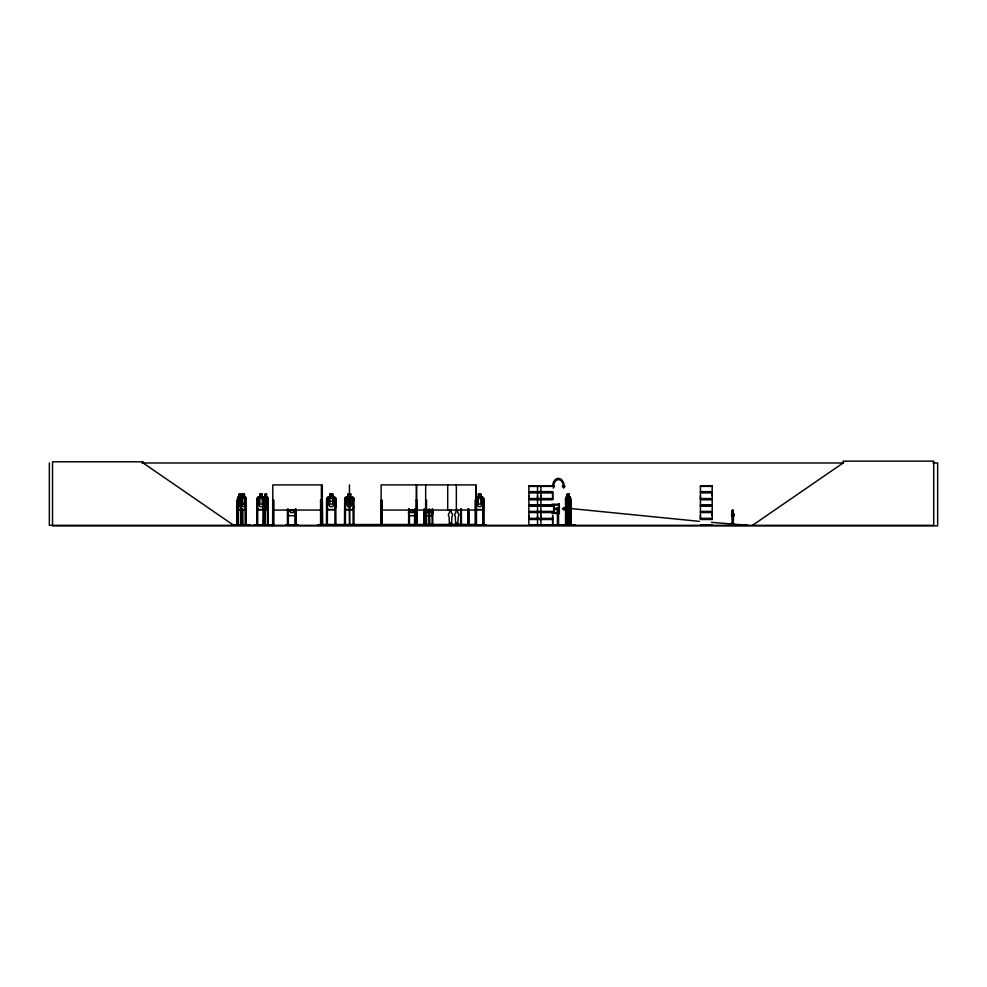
<?xml version="1.0" encoding="UTF-8"?>
<svg xmlns="http://www.w3.org/2000/svg" width="987" height="987" viewBox="0 0 987 987"><rect width="100%" height="100%" fill="white"/><g stroke="black" fill="none" stroke-linecap="round" stroke-linejoin="round"><path stroke-width="1.48" d="M552.658 515.461L552.658 518.348L528.872 518.348L528.884 515.461M528.872 498.558L528.872 492.784L552.658 492.784L552.658 498.558L528.872 498.558L528.884 495.671M537.545 515.461L537.545 518.348L537.533 512.561M537.545 495.671L537.545 498.558L537.533 492.784M540.913 515.461L540.913 518.348L540.901 512.561M540.913 495.671L540.913 498.558L540.901 492.784M552.646 492.784L552.646 498.558M700.437 518.348L700.437 512.561L712.195 512.561L712.182 518.348L700.437 518.348L700.449 515.461M700.437 498.558L700.437 492.784L712.195 492.784L712.182 498.558L700.437 498.558L700.449 495.671M712.182 515.461L712.182 512.561M712.182 495.671L712.182 492.784M317.765 525.318L327.203 524.813L317.777 525.318M317.777 524.862L327.203 524.825M354.518 525.318L344.895 524.813L359.206 525.331M354.333 525.318L344.895 524.862M733.205 524.381L733.551 516.3A2.097 1.098 -90 0 0 733.316 513.006L732.514 509.724M732.218 524.381L731.873 516.3A2.097 1.098 -90 0 1 732.107 513.006L732.231 510.464M732.231 523.554L731.638 523.147M731.651 523.616L732.601 523.184L731.453 522.999L731.453 524.837M732.502 523.616L731.589 523.233L732.638 523.295M732.083 523.554L731.996 523.357M559.037 504.184L559.086 513.511M558.408 512.598L559.382 512.66L558.358 512.66L558.42 513.511M420.832 525.318L405.361 524.825L420.955 524.825M558.617 512.463L558.716 504.283M558.654 513.511L558.716 512.66M559.321 513.511L552.066 513.413M267.452 509.576L268.02 498.287L267.563 497.201L266.49 497.201M268.057 506.59L267.489 509.674L257.891 509.674M731.786 523.369L732.613 523.468M566.896 509.674L566.797 497.201M567.192 525.269L566.908 497.201M570.178 509.674L570.807 506.59L570.165 497.201M246.244 506.602L245.504 509.576L238.003 509.576M245.553 509.674L246.182 506.59M267.465 525.269L267.366 506.097M414.392 515.707L415.219 512.623L414.466 515.707L409.198 515.707L408.507 512.623L409.26 515.707M558.148 525.281L558 509.354L557.889 525.269M384.498 525.257L377.799 524.825L384.548 525.331M384.511 524.862L377.799 524.862M405.336 525.257L420.955 525.207M567.254 497.3L566.883 525.331M409.926 511.266L410.617 511.55L411.419 509.539M295.286 515.609L296.248 512.611M431.874 515.609L432.911 512.611M329.868 494.203L332.755 494.203L332.755 497.3L334.297 498.336L334.297 504.11L332.755 506.59L329.868 506.59L328.313 504.11L328.313 498.336L329.868 497.3L329.769 494.105L332.853 494.105L332.853 497.201L334.864 497.201L335.95 498.287L335.95 506.602L334.815 509.576L327.696 509.576L326.771 506.59M335.95 506.602L334.889 509.674L327.622 509.674L326.672 506.602L326.672 498.299L327.659 497.201L329.769 497.201M272.634 525.331L272.733 500.187L273.633 500.187L273.732 525.331L254.301 525.207L273.868 525.331M568.968 506.59L569.844 504.11L569.018 494.105L567.229 494.105L567.229 497.201M245.294 504.11L244.406 506.59L242.74 506.59L241.062 494.105L239.187 494.105M458.227 524.862L486.147 524.862M462.841 525.257L455.562 525.306M285.675 525.257L297.951 524.862L294.718 525.269M288.994 524.862L285.699 524.862L288.932 525.269M273.399 525.269L273.547 500.187M273.843 524.813L254.301 524.862M422.633 525.257L434.181 525.318M424.607 525.257L422.646 524.862L424.669 524.813M289.61 511.266L290.511 511.55L291.572 509.539M326.463 524.813L326.611 500.187L327.462 500.187L327.363 525.331M344.475 525.257L344.71 498.299L345.697 497.201L347.806 497.201L347.806 494.105L350.903 494.105L350.792 497.3L352.347 498.336L352.347 504.11L350.792 506.59L347.905 506.59L346.363 504.11L346.363 498.336L347.905 497.3L347.905 494.203L350.792 494.203M425.928 511.266L426.865 511.55L427.976 509.539M263.455 525.331L263.948 497.201M414.034 510.131L412.936 512.611L410.863 512.611L409.765 510.131M565.539 525.331L565.588 498.299L566.069 497.201L567.352 497.201M565.588 498.299L566.156 497.201M238.052 497.201L237.497 525.331M238.089 497.3L237.411 498.299L237.373 525.331M241.457 497.201L240.816 498.299L240.877 525.331L241.001 498.336L239.335 498.336L239.335 504.11L241.001 504.11M730.75 525.306L730.886 523.961L734.007 523.961L734.007 525.059M732.083 525.306L732.539 523.961M746.579 525.306L747.023 524.837L738.671 525.059M263.591 504.11L262.283 506.59L259.84 506.59L258.532 504.11L258.532 498.336L259.84 497.3L259.84 494.203L262.283 494.203M294.805 510.131L293.361 512.611L290.659 512.611L289.216 510.131M431.381 510.131L429.863 512.611L427.05 512.611L425.545 510.131M265.121 497.3L264.356 498.336L265.121 506.59L266.539 506.59L267.292 504.11L267.292 498.336L266.539 497.3M257.965 497.201L257.076 498.299L257.039 525.331M475.598 498.299L476.462 497.201M553.139 488.084L554.62 486.258L553.67 486.258A6.613 4.812 -90 0 1 558.469 479.633A6.613 4.812 -90 0 1 563.281 486.258L562.319 486.258L563.713 488.084L565.082 486.258L564.132 486.258A7.921 5.762 -90 0 0 558.383 478.325A7.921 5.762 -90 0 0 552.621 486.258M566.452 498.336L567.328 497.3L567.352 494.105M241.852 498.336L242.74 497.3M451.676 525.318L452.058 523.961L451.812 524.837M451.886 525.318C451.478 525.331 446.803 525.318 449.147 524.837M457.487 525.306L458.338 523.961L458.289 525.331M457.524 525.331L458.375 525.183M449.961 509.823L449.43 513.006A2.097 2.097 0 0 0 448.999 516.3L449.43 524.381L451.528 524.381L451.96 516.3A2.097 2.097 0 0 0 451.528 513.006L451.01 509.823M456.241 509.823L455.723 513.006A2.097 2.097 0 0 0 455.291 516.3L455.723 524.381L457.82 524.381L458.252 516.3A2.097 2.097 0 0 0 457.82 513.006L457.289 509.823M233.253 525.269L249.933 525.257M752.513 525.331L843.12 462.977L843.12 461.139L933.714 461.139L933.714 525.331L49.35 525.331L49.35 462.977M551.227 525.269L574.915 524.862L528.859 525.084L528.872 519.507L552.658 519.507L552.658 525.084M563.639 509.835L562.417 508.823L563.639 507.799M455.402 525.331L455.192 523.961L455.439 524.837M141.98 462.977L843.589 462.977M933.023 462.977L937.65 462.977L937.65 525.861L52.533 525.861L52.533 461.793L143.14 461.793L143.14 462.977L233.734 525.331M528.859 485.814L552.671 485.814M700.425 485.814L712.207 485.814M552.671 486.023L528.859 486.036L528.884 491.625L552.658 491.625M528.884 486.394L552.646 486.394M700.449 486.394L712.182 486.394M528.798 492.019L552.732 492.019M700.351 492.019L712.281 492.019M528.798 492.377L552.732 492.377M700.351 492.377L712.281 492.377M242.592 494.105L244.468 494.105L244.468 497.201L245.615 497.201M266.589 494.105L264.972 494.105L265.121 509.674M239.249 494.203L241.001 494.203M242.654 494.203L244.406 494.203M265.034 494.203L266.539 494.203M478.337 494.203L480.903 494.203L480.854 497.3L482.199 498.336L482.199 504.11L480.854 506.59L478.337 506.59L476.992 504.11L476.992 498.336L478.337 497.3L478.3 494.105L481.002 494.105L480.903 497.3M567.254 494.203L569.055 494.203M567.352 494.721L568.672 494.721L568.672 495.758L567.352 495.758M237.978 497.201L239.273 497.201M240.976 497.201L242.679 497.201M257.915 497.201L259.754 497.201M265.121 497.201L262.32 497.201L262.32 494.105L259.704 494.105L259.791 497.3M350.903 497.201L352.902 497.201L354 498.287L353.988 525.331M476.413 497.201L478.3 497.201M480.94 497.201L482.742 497.201L483.692 498.287L483.605 525.331M567.846 497.201L568.549 498.336L568.685 525.331L568.376 500.187M238.003 497.3L245.59 497.3M267.551 497.3L257.952 497.3L257.163 498.349L257.163 506.59M327.696 497.3L334.815 497.3L335.851 498.336L335.913 525.331M476.45 497.3L482.705 497.3M566.094 497.3L570.227 497.3M263.455 498.299L264.035 497.201L264.997 498.287M483.642 498.287L482.692 497.201M568.574 498.287L568.364 525.331M265.121 498.336L266.539 498.336M528.798 498.966L552.732 498.966M700.351 498.966L712.281 498.966M528.798 499.323L552.732 499.323M700.351 499.323L712.281 499.323M552.658 499.73L528.872 499.73L528.872 505.295L552.646 505.147M245.344 500.187L246.108 500.187M267.366 500.187L268.069 500.187M320.504 500.187L321.404 500.187M322.317 500.187L322.65 525.331M335.851 500.187L335 500.187L334.901 525.331M344.648 500.187L345.512 500.187L345.413 525.331M349.435 500.187L349.768 525.331M353.889 500.187L353.038 500.187L353.136 525.331M381.142 500.187L381.981 500.187L382.043 525.331M416.119 500.187L416.958 500.187L416.958 525.331M425.681 500.187L426.532 500.187L426.532 525.331L426.631 524.418M565.563 500.187L566.316 500.187M326.672 501.223L335.95 501.223M265.121 504.11L266.539 504.11M552.066 504.184L559.382 504.283L558.358 504.283L559.321 505.134L552.066 505.036M700.449 505.147L712.182 505.147L712.182 499.73L700.437 499.73L700.437 505.295L712.207 505.295M528.859 505.307L552.671 505.307M528.859 505.603L552.671 505.603M700.425 505.541L712.207 505.541M552.671 505.837L528.859 505.813L528.884 511.402L552.658 511.402M528.884 506.171L552.646 506.171M700.449 506.171L712.182 506.171M237.411 506.602L238.04 509.674M241.001 506.59L239.335 506.59L238.435 504.11L239.335 494.203M257.076 506.602L257.94 509.674M475.549 506.602L476.437 509.674L482.766 509.674L483.692 506.602L482.655 509.576L476.45 509.576M565.514 506.602L566.131 509.674M570.782 506.602L570.264 509.674L566.057 509.674M557.519 508.305L558.457 508.305L558.457 509.354M558.728 509.354L557.248 509.354L558.728 509.613M257.952 509.576L267.551 509.576M345.746 509.576L352.865 509.576L353.889 506.59L352.927 509.674L345.66 509.674L344.71 506.602M555.73 509.539L557.606 509.539L557.606 508.095L555.73 508.095L555.915 509.539M566.094 509.576L570.227 509.576M237.953 509.674L245.64 509.674M272.807 510.057L321.404 510.057M381.142 510.057L475.993 510.057M732.107 510.735L732.218 513.006A2.097 1.098 -90 0 0 731.984 516.3L731.984 516.3M733.316 510.735L733.045 509.995M528.798 511.809L552.732 511.809M700.351 511.809L712.281 511.809M528.798 512.167L552.732 512.167M700.351 512.167L712.281 512.167M553.793 512.29L553.793 505.023M287.673 512.623L287.809 509.86L288.611 515.707L295.384 515.707L296.384 509.86M557.914 512.561L528.872 512.561L528.872 518.348M733.551 516.3L733.44 516.3A2.097 1.098 -90 0 0 733.205 513.006M528.798 518.743L552.732 518.743M700.351 518.743L712.281 518.743M528.798 519.1L552.732 519.1M700.351 519.1L712.281 519.1M700.437 519.507L712.195 519.507M732.107 524.381L733.316 524.381M237.04 524.418L237.941 524.418M241.346 524.418L240.446 524.418L240.458 525.331M241.864 524.418L242.777 524.418M245.269 524.418L246.182 524.418M256.768 524.418L257.841 524.418L257.841 525.331M263.147 524.418L264.935 524.418M267.292 524.418L268.156 524.418M272.634 524.418L273.732 524.418M295.212 524.418L296.297 524.418L296.297 525.331M476.548 524.418L319.813 524.553L319.813 525.331M482.779 524.418L483.852 524.418M565.477 524.418L566.39 524.418M568.302 524.418L568.907 525.331M571.152 524.418L570.239 524.418L570.338 525.331L570.326 500.187L571.078 500.187L571.078 525.331M249.896 524.813L233.302 524.825L249.884 525.331M327.561 524.677L334.901 524.677M449.801 524.665L451.158 524.665M456.093 524.665L457.437 524.665M739.534 524.665L740.929 524.665M297.951 524.862L294.595 525.331M448.9 524.837L452.058 524.837M455.192 524.837L462.915 525.331M528.884 524.924L574.915 524.862M700.449 524.924L712.182 524.924M336.061 525.257L335.95 524.418M466.58 525.257L480.607 524.813L466.617 525.269M700.425 525.096L712.207 525.096M711.43 522.333L744.568 525.059M699.388 521.358L570.326 508.49M322.737 525.257L322.761 524.553M320.294 524.813L320.405 524.418M320.738 525.269L320.701 524.418M263.924 525.257L263.924 500.187L263.221 500.187L263.171 525.331M353.889 498.336L352.865 497.3L345.746 497.3L344.808 498.349L344.808 506.59M244.406 497.3L245.294 498.336L245.294 525.331M245.529 497.201L246.244 498.287L246.084 525.331M242.123 497.201L242.74 504.11L244.406 504.11L244.406 498.336L242.74 498.336L242.099 497.3M429.037 509.539L430.159 511.55L431.048 511.266M747.171 525.306L731.33 525.306M292.584 509.539L293.657 511.55L294.508 511.266M267.477 497.201L268.119 525.331M412.196 509.539L413.022 511.55L413.676 511.266M267.798 525.318L267.65 500.187M424.028 512.611L424.965 515.609M475.697 506.59L476.499 509.576M242.469 525.281L242.432 509.058M241.494 509.576L240.951 506.59L241.445 509.674M263.504 506.59L264.022 509.674M263.455 506.602L263.924 509.674M559.345 504.283L559.321 513.413M566.933 504.11L567.833 506.59L567.846 494.105M733.884 523.961L733.884 524.837L731.009 524.837L731.009 523.961M732.095 522.999L731.959 524.837M731.589 522.999L731.589 524.837M570.868 525.331L570.868 498.287L570.239 497.201L569.018 497.201L569.104 494.105M570.597 509.058L570.535 525.331M568.968 498.336L568.968 504.11M567.944 494.105L567.932 497.3M567.611 494.721L567.611 495.758M567.192 509.058L567.118 525.331M566.316 509.058L566.365 525.331M566.044 500.187L566.106 525.331M565.835 500.187L565.909 525.331M565.65 498.349L565.65 506.59M565.773 524.418L565.773 525.331M558.839 505.134L558.839 509.526M558.593 509.613L558.519 525.331M558.272 508.305L558.272 509.354M557.433 508.095L557.384 525.331M553.645 505.097L553.645 512.216M552.646 515.461L552.646 518.348M552.646 519.507L552.646 524.924M540.901 486.048L540.913 491.625M540.901 499.73L540.901 505.295M540.901 505.837L540.913 511.402M540.901 519.507L540.901 525.084M537.533 486.048L537.545 491.625M537.545 499.73L537.533 505.295M537.533 505.837L537.545 511.402M537.545 519.507L537.533 525.084M483.766 525.331L483.766 500.187L482.865 500.187L482.779 525.331M483.556 498.336L483.556 506.59M483.47 524.418L483.494 525.331M483.161 524.418L483.161 525.331M483.025 500.187L483.025 525.331M476.388 525.331L476.462 500.187L475.142 500.187L475.24 525.331M476.302 500.187L476.302 525.331L475.993 484.901L381.142 484.901L381.142 525.331M475.833 524.418L475.894 525.331M475.734 484.901L475.722 525.331M475.475 524.418L475.475 525.331M475.043 524.418L475.043 525.331M468.813 509.058L468.813 525.331M468.652 509.058L468.652 525.331M468.517 524.418L468.517 525.331M468.183 524.418L468.208 525.331M468.072 509.058L467.986 525.331M467.912 509.058L467.826 525.331M461.595 524.418L461.595 525.331M461.348 509.058L461.435 525.331M461.213 524.418L461.237 525.331M460.769 509.058L460.88 525.331M460.608 509.058L460.645 525.331M460.522 524.418L460.522 525.331M457.252 524.837L457.252 522.999L456.29 522.999L456.29 524.837M456.352 484.901L456.352 510.057M450.96 524.837L450.96 522.999L449.998 522.999L449.998 524.837M447.703 484.901L447.703 510.057M433.009 509.86L431.948 515.707L424.866 515.707L423.929 509.86M432.799 509.058L432.775 525.331L432.688 524.418M432.035 509.058L432.146 525.331L431.936 524.418M429.69 524.418L429.69 525.331L429.629 509.267M429.308 509.267L429.37 525.331M429.086 509.267L429.086 525.331L429.061 524.418M425.779 524.418L425.779 525.331M425.681 484.901L425.607 525.331M425.409 524.553L425.409 525.331M424.768 524.418L424.953 525.331M424.595 509.058L424.694 525.331M424.496 524.418L424.484 525.331M423.941 524.418L423.954 525.331M423.83 509.058L423.842 525.331M423.67 524.418L423.707 525.331M416.835 500.187L416.859 525.331M416.724 484.901L416.539 525.331M416.514 500.187L416.354 525.331M416.292 484.901L416.292 525.331M416.058 524.418L416.058 525.331M415.515 524.418L415.515 525.331M415.453 509.058L415.293 525.331M415.219 509.058L415.12 525.331M415.071 509.86L415.071 512.611M414.984 524.418L414.947 525.331M414.848 512.019L414.774 525.331M414.614 509.058L414.552 525.331M409.593 524.418L409.593 525.331M409.519 514.98L409.358 525.331M409.284 509.058L409.186 525.331M408.914 509.058L408.914 525.331M408.717 524.418L408.852 525.331M408.692 509.058L408.618 525.331M381.944 524.418L381.821 525.331M381.747 500.187L381.611 525.331M381.377 500.187L381.377 525.331M381.179 524.418L381.253 525.331M380.168 524.553L380.168 525.331M353.79 524.418L353.79 525.331M352.939 524.418L352.939 525.331M351.458 524.813L351.261 524.553M349.447 484.901L349.435 525.331M345.598 524.418L345.598 525.331M335.099 524.418L335.099 525.331M327.561 524.418L327.561 525.331M326.709 524.418L326.709 525.331M324.6 524.553L324.6 525.331M322.317 484.901L322.317 525.331M321.318 525.331L321.404 484.901L272.807 484.901L272.794 525.331M321.219 524.418L321.207 525.331M320.578 500.187L320.578 525.331M296.211 509.058L296.149 525.331M295.989 524.418L295.964 525.331M295.409 509.058L295.409 525.331M295.298 509.058L295.212 525.331M288.352 509.058L288.327 525.331L288.451 524.418L287.353 524.418L287.353 525.331M288.118 524.418L288.13 525.331M287.661 524.418L287.686 525.331M287.439 509.058L287.464 525.331M267.6 524.418L267.6 525.331M266.49 494.105L266.539 509.674M264.849 509.058L264.824 525.331M264.676 509.058L264.676 525.331M264.541 524.418L264.541 525.331M264.245 524.418L264.269 525.331M263.961 500.187L263.973 525.331M263.689 525.331L263.554 498.299L262.283 497.3L262.234 494.203M257.669 525.331L257.755 500.187L256.854 500.187L256.953 525.331M257.471 524.418L257.447 525.331M257.175 524.418L257.175 525.331M245.886 524.418L245.886 525.331M245.837 500.187L245.738 525.331M245.615 500.187L245.553 525.331M244.381 494.105L244.32 497.3M242.679 494.105L242.654 497.3M242.691 509.058L242.716 525.331M242.21 509.058L242.173 525.331L242.148 524.418M241.938 509.058L241.877 525.331M241.321 525.331L241.272 500.187L240.507 500.187L240.532 525.331M240.914 494.203L240.914 497.3M239.273 494.105L239.249 497.3M237.916 525.331L237.867 500.187L237.102 500.187L237.102 525.331M237.657 524.418L237.657 525.331M568.45 506.59L568.253 509.674L568.475 506.602M563.972 508.515C564.848 512.858 566.452 505.529 563.972 508.515M712.207 486.036L700.425 486.023L700.449 491.625L712.195 491.625L712.195 486.048M240.705 494.721L239.631 494.721L239.631 495.758L240.705 495.758L240.705 494.721M244.11 494.721L243.036 494.721L243.036 495.758L244.11 495.758L244.11 494.721M261.851 494.721L260.284 494.721L260.284 495.758L261.851 495.758L261.851 494.721M266.28 494.721L265.367 494.721L265.367 495.758L266.28 495.758L266.28 494.721M332.237 494.721L330.386 494.721L330.386 495.758L332.237 495.758L332.237 494.721M350.274 494.721L348.423 494.721L348.423 495.758L350.274 495.758L350.274 494.721M480.41 494.721L478.794 494.721L478.794 495.758L480.41 495.758L480.41 494.721M262.283 498.336L259.84 498.336L259.84 504.11L262.283 504.11L262.283 498.336M332.755 498.336L329.868 498.336L329.868 504.11L332.755 504.11L332.755 498.336M350.792 498.336L347.905 498.336L347.905 504.11L350.792 504.11L350.792 498.336M480.854 498.336L478.337 498.336L478.337 504.11L480.854 504.11L480.854 498.336M567.833 498.336L567.254 504.11L567.833 498.336M712.207 505.8L700.425 505.837L700.449 511.402L712.195 511.402L712.195 505.837"/></g></svg>
